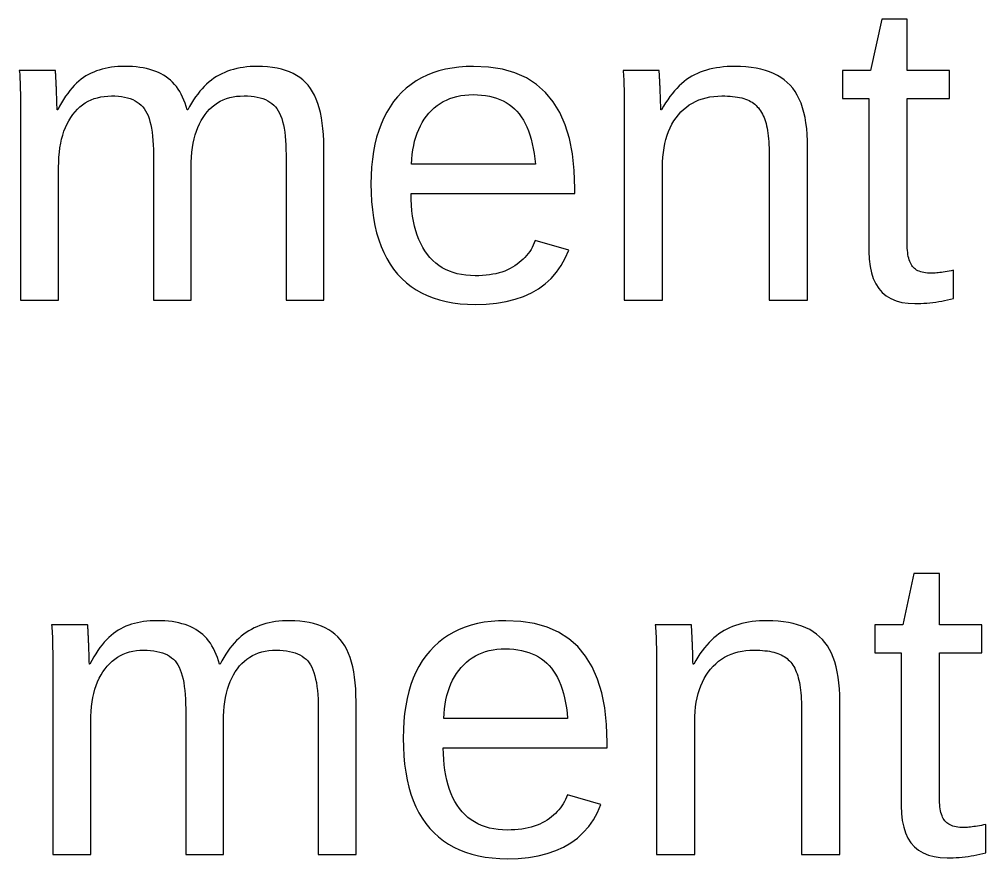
# Model space of a CAD drawing. Extents: x -27 to 133, y -77 to 15.
# Drawn here: x 88.16 to 93.25, y -29.76 to -25.34 of the extents above; entities that cross this region are included whole.
import ezdxf

# ---------------------------------------------------------------- set-up
doc = ezdxf.new("R2010")
doc.units = 0
doc.layers.get('0').update_dxf_attribs({"linetype": 'CONTINUOUS'})

msp = doc.modelspace()

# ---------------------------------------------------------------- linework, layer by layer
for points in [[(92.8961, -26.8367), (92.912, -26.8362), (92.9279, -26.8354), (92.9437, -26.8343), (92.9595, -26.8329), (92.9752, -26.8311), (92.9908, -26.829), (93.0065, -26.8267), (93.022, -26.824), (93.0375, -26.8209), (93.053, -26.8176), (93.0684, -26.8139), (93.0837, -26.81), (93.0837, -26.6612), (93.0722, -26.6635), (93.0612, -26.6656), (93.0505, -26.6676), (93.0403, -26.6693), (93.0305, -26.6709), (93.0211, -26.6723), (93.0122, -26.6735), (93.0036, -26.6745), (92.9955, -26.6753), (92.9879, -26.676), (92.9806, -26.6765), (92.9738, -26.6767), (92.9674, -26.6768), (92.9568, -26.6766), (92.9467, -26.676), (92.9371, -26.675), (92.9279, -26.6735), (92.9193, -26.6716), (92.9112, -26.6693), (92.9036, -26.6666), (92.8965, -26.6635), (92.8899, -26.6599), (92.8837, -26.656), (92.8781, -26.6516), (92.873, -26.6468), (92.8683, -26.6416), (92.8641, -26.6359), (92.8602, -26.6295), (92.8567, -26.6225), (92.8535, -26.615), (92.8506, -26.6068), (92.8481, -26.598), (92.8459, -26.5885), (92.844, -26.5785), (92.8425, -26.5678), (92.8413, -26.5566), (92.8405, -26.5447), (92.84, -26.5322), (92.8398, -26.5191), (92.8398, -25.7548), (93.0636, -25.7548), (93.0636, -25.6083), (92.8398, -25.6083), (92.8398, -25.3375), (92.7055, -25.3375), (92.6462, -25.6083), (92.4985, -25.6083), (92.4985, -25.7548), (92.6384, -25.7548), (92.6384, -26.5627), (92.6398, -26.6033), (92.6441, -26.6406), (92.6513, -26.6746), (92.6613, -26.7054), (92.6741, -26.733), (92.6899, -26.7573), (92.7085, -26.7784), (92.7299, -26.7963), (92.7542, -26.8109), (92.7814, -26.8222), (92.8114, -26.8303), (92.8443, -26.8352), (92.8801, -26.8368)], [(88.365, -26.1174), (88.3655, -26.0903), (88.3668, -26.0642), (88.369, -26.039), (88.3721, -26.0148), (88.3761, -25.9916), (88.381, -25.9693), (88.3867, -25.9479), (88.3934, -25.9276), (88.4009, -25.9081), (88.4094, -25.8896), (88.4187, -25.8721), (88.4289, -25.8555), (88.44, -25.8399), (88.4518, -25.8253), (88.4643, -25.8119), (88.4774, -25.7997), (88.4912, -25.7886), (88.5056, -25.7787), (88.5206, -25.77), (88.5363, -25.7624), (88.5526, -25.756), (88.5695, -25.7508), (88.5871, -25.7467), (88.6053, -25.7438), (88.6241, -25.742), (88.6436, -25.7414), (88.6624, -25.7418), (88.6803, -25.743), (88.6973, -25.745), (88.7134, -25.7478), (88.7286, -25.7514), (88.7428, -25.7557), (88.7562, -25.7609), (88.7686, -25.7669), (88.7801, -25.7736), (88.7907, -25.7812), (88.8004, -25.7895), (88.8092, -25.7986), (88.817, -25.8086), (88.8242, -25.8195), (88.8307, -25.8318), (88.8367, -25.8453), (88.8421, -25.8602), (88.8469, -25.8763), (88.8512, -25.8936), (88.8549, -25.9123), (88.858, -25.9323), (88.8606, -25.9535), (88.8626, -25.9761), (88.864, -25.9999), (88.8649, -26.025), (88.8652, -26.0514), (88.8652, -26.8189), (89.0643, -26.8189), (89.0643, -26.1174), (89.0648, -26.0902), (89.0661, -26.0639), (89.0682, -26.0386), (89.0713, -26.0143), (89.0752, -25.991), (89.0799, -25.9686), (89.0856, -25.9472), (89.0921, -25.9268), (89.0995, -25.9074), (89.1077, -25.8889), (89.1168, -25.8714), (89.1268, -25.8549), (89.1376, -25.8393), (89.1492, -25.8249), (89.1616, -25.8115), (89.1746, -25.7994), (89.1883, -25.7884), (89.2027, -25.7785), (89.2178, -25.7698), (89.2336, -25.7623), (89.2501, -25.7559), (89.2672, -25.7507), (89.2851, -25.7466), (89.3037, -25.7437), (89.323, -25.742), (89.3429, -25.7414), (89.3618, -25.7418), (89.3797, -25.743), (89.3967, -25.745), (89.4127, -25.7478), (89.4279, -25.7514), (89.4422, -25.7557), (89.4555, -25.7609), (89.4679, -25.7669), (89.4794, -25.7736), (89.49, -25.7812), (89.4997, -25.7895), (89.5085, -25.7986), (89.5164, -25.8086), (89.5235, -25.8195), (89.53, -25.8318), (89.536, -25.8453), (89.5414, -25.8602), (89.5463, -25.8763), (89.5505, -25.8936), (89.5542, -25.9123), (89.5574, -25.9323), (89.5599, -25.9535), (89.5619, -25.9761), (89.5633, -25.9999), (89.5642, -26.025), (89.5645, -26.0514), (89.5645, -26.8189), (89.7636, -26.8189), (89.7636, -26.0122), (89.7631, -25.978), (89.7617, -25.9453), (89.7592, -25.9142), (89.7557, -25.8845), (89.7513, -25.8563), (89.7459, -25.8297), (89.7395, -25.8046), (89.7321, -25.7809), (89.7237, -25.7588), (89.7143, -25.7382), (89.704, -25.7191), (89.6926, -25.7016), (89.6803, -25.6855), (89.6669, -25.6707), (89.6523, -25.6572), (89.6365, -25.6448), (89.6195, -25.6336), (89.6013, -25.6236), (89.582, -25.6148), (89.5615, -25.6071), (89.5398, -25.6006), (89.5169, -25.5953), (89.4928, -25.5912), (89.4675, -25.5883), (89.4411, -25.5865), (89.4134, -25.5859), (89.3942, -25.5862), (89.3754, -25.5872), (89.3571, -25.5888), (89.3392, -25.591), (89.3217, -25.5938), (89.3047, -25.5973), (89.2881, -25.6015), (89.272, -25.6062), (89.2563, -25.6116), (89.2411, -25.6177), (89.2263, -25.6244), (89.2119, -25.6317), (89.198, -25.6396), (89.1845, -25.6483), (89.1713, -25.6577), (89.1584, -25.668), (89.1458, -25.6791), (89.1335, -25.691), (89.1215, -25.7037), (89.1099, -25.7172), (89.0985, -25.7316), (89.0875, -25.7467), (89.0767, -25.7626), (89.0663, -25.7794), (89.0562, -25.7969), (89.0464, -25.8153), (89.0431, -25.8153), (89.038, -25.7972), (89.0323, -25.78), (89.026, -25.7635), (89.0192, -25.7477), (89.0118, -25.7328), (89.0038, -25.7186), (88.9952, -25.7052), (88.9861, -25.6925), (88.9764, -25.6806), (88.9661, -25.6695), (88.9552, -25.6591), (88.9437, -25.6495), (88.9317, -25.6407), (88.9191, -25.6326), (88.9057, -25.6252), (88.8917, -25.6183), (88.877, -25.6122), (88.8617, -25.6067), (88.8456, -25.6018), (88.8289, -25.5976), (88.8114, -25.594), (88.7933, -25.5911), (88.7746, -25.5888), (88.7551, -25.5872), (88.7349, -25.5862), (88.7141, -25.5859), (88.6957, -25.5862), (88.6778, -25.5871), (88.6603, -25.5886), (88.6432, -25.5907), (88.6266, -25.5933), (88.6104, -25.5966), (88.5947, -25.6005), (88.5794, -25.605), (88.5645, -25.61), (88.5501, -25.6157), (88.5361, -25.622), (88.5225, -25.6288), (88.5094, -25.6363), (88.4966, -25.6445), (88.484, -25.6536), (88.4716, -25.6637), (88.4595, -25.6747), (88.4476, -25.6866), (88.4359, -25.6994), (88.4245, -25.7132), (88.4133, -25.7279), (88.4023, -25.7435), (88.3915, -25.7601), (88.381, -25.7775), (88.3706, -25.7959), (88.3605, -25.8153), (88.3572, -25.8153), (88.3568, -25.802), (88.3565, -25.7894), (88.3562, -25.7775), (88.3559, -25.7662), (88.3555, -25.7556), (88.3552, -25.7457), (88.3549, -25.7365), (88.3546, -25.7279), (88.3544, -25.72), (88.3541, -25.7127), (88.3538, -25.7061), (88.3535, -25.7002), (88.3533, -25.695), (88.353, -25.6901), (88.3528, -25.6854), (88.3525, -25.6807), (88.3523, -25.6761), (88.3521, -25.6715), (88.3518, -25.6671), (88.3516, -25.6628), (88.3514, -25.6585), (88.3512, -25.6543), (88.351, -25.6502), (88.3508, -25.6462), (88.3506, -25.6423), (88.3505, -25.6385), (88.3503, -25.6348), (88.3501, -25.6314), (88.3499, -25.6281), (88.3498, -25.6251), (88.3496, -25.6224), (88.3494, -25.6198), (88.3493, -25.6175), (88.3491, -25.6154), (88.3489, -25.6135), (88.3487, -25.6119), (88.3486, -25.6104), (88.3484, -25.6092), (88.3482, -25.6083), (88.158, -25.6083), (88.159, -25.6165), (88.1599, -25.6266), (88.1608, -25.6387), (88.1615, -25.6528), (88.1622, -25.6688), (88.1628, -25.6867), (88.1633, -25.7066), (88.1637, -25.7284), (88.1641, -25.7522), (88.1644, -25.7779), (88.1646, -25.8056), (88.1647, -25.8352), (88.1647, -25.8667), (88.1647, -26.8189), (88.365, -26.8189)], [(90.6191, -26.8396), (90.6734, -26.8345), (90.7245, -26.826), (90.7723, -26.8142), (90.8168, -26.7989), (90.858, -26.7803), (90.8959, -26.7583), (90.9306, -26.7328), (90.962, -26.704), (90.9902, -26.6718), (91.0151, -26.6362), (91.0367, -26.5972), (91.055, -26.5549), (90.8782, -26.5045), (90.8736, -26.5167), (90.8684, -26.5286), (90.8626, -26.5402), (90.8562, -26.5514), (90.8492, -26.5623), (90.8415, -26.5729), (90.8333, -26.5832), (90.8245, -26.5931), (90.8151, -26.6027), (90.805, -26.6119), (90.7944, -26.6208), (90.7832, -26.6294), (90.7713, -26.6377), (90.7589, -26.6455), (90.7458, -26.6526), (90.7322, -26.6591), (90.7179, -26.6651), (90.703, -26.6703), (90.6875, -26.675), (90.6713, -26.6791), (90.6546, -26.6825), (90.6372, -26.6853), (90.6192, -26.6875), (90.6006, -26.689), (90.5814, -26.6899), (90.5616, -26.6903), (90.5366, -26.6896), (90.5125, -26.6876), (90.4894, -26.6842), (90.4672, -26.6796), (90.4459, -26.6735), (90.4256, -26.6662), (90.4062, -26.6575), (90.3878, -26.6475), (90.3703, -26.6361), (90.3538, -26.6234), (90.3382, -26.6093), (90.3235, -26.594), (90.3098, -26.5773), (90.297, -26.5593), (90.2853, -26.5402), (90.2746, -26.52), (90.2649, -26.4987), (90.2563, -26.4762), (90.2486, -26.4527), (90.242, -26.428), (90.2364, -26.4021), (90.2318, -26.3752), (90.2282, -26.3471), (90.2257, -26.3179), (90.2241, -26.2876), (90.2236, -26.2561), (91.0874, -26.2561), (91.0874, -26.2293), (91.0843, -26.1341), (91.0748, -26.0465), (91.059, -25.9666), (91.0369, -25.8943), (91.0085, -25.8295), (90.9738, -25.7724), (90.9327, -25.7229), (90.8853, -25.6811), (90.8316, -25.6468), (90.7716, -25.6202), (90.7053, -25.6011), (90.6327, -25.5897), (90.5537, -25.5859), (90.5143, -25.5868), (90.4764, -25.5897), (90.4398, -25.5944), (90.4047, -25.601), (90.371, -25.6096), (90.3387, -25.62), (90.3078, -25.6323), (90.2784, -25.6465), (90.2504, -25.6626), (90.2238, -25.6806), (90.1986, -25.7005), (90.1749, -25.7222), (90.1526, -25.7459), (90.1318, -25.7713), (90.1127, -25.7984), (90.0953, -25.8272), (90.0795, -25.8576), (90.0654, -25.8897), (90.0529, -25.9234), (90.0421, -25.9588), (90.0329, -25.9958), (90.0255, -26.0345), (90.0197, -26.0748), (90.0155, -26.1168), (90.013, -26.1605), (90.0122, -26.2058), (90.013, -26.2534), (90.0155, -26.2992), (90.0197, -26.3431), (90.0255, -26.3852), (90.0329, -26.4255), (90.0421, -26.4639), (90.0529, -26.5005), (90.0654, -26.5352), (90.0795, -26.5681), (90.0953, -26.5992), (90.1127, -26.6284), (90.1318, -26.6558), (90.1526, -26.6813), (90.175, -26.705), (90.1988, -26.7267), (90.2242, -26.7466), (90.2511, -26.7646), (90.2796, -26.7807), (90.3095, -26.7949), (90.341, -26.8072), (90.3739, -26.8176), (90.4084, -26.8262), (90.4444, -26.8328), (90.482, -26.8375), (90.521, -26.8404), (90.5616, -26.8413)], [(91.5496, -26.1174), (91.5501, -26.0906), (91.5516, -26.0648), (91.5541, -26.0399), (91.5576, -26.0159), (91.562, -25.9928), (91.5675, -25.9706), (91.574, -25.9494), (91.5814, -25.929), (91.5899, -25.9096), (91.5993, -25.8911), (91.6097, -25.8735), (91.6211, -25.8568), (91.6335, -25.841), (91.6468, -25.8263), (91.6608, -25.8127), (91.6756, -25.8004), (91.691, -25.7892), (91.7072, -25.7791), (91.7241, -25.7703), (91.7418, -25.7626), (91.7601, -25.7562), (91.7792, -25.7509), (91.7991, -25.7467), (91.8196, -25.7438), (91.8409, -25.742), (91.8629, -25.7414), (91.8779, -25.7416), (91.8924, -25.7421), (91.9063, -25.743), (91.9196, -25.7442), (91.9324, -25.7457), (91.9446, -25.7476), (91.9562, -25.7499), (91.9673, -25.7524), (91.9777, -25.7554), (91.9876, -25.7586), (91.997, -25.7623), (92.0058, -25.7662), (92.014, -25.7705), (92.0217, -25.7752), (92.0291, -25.7803), (92.0362, -25.7859), (92.043, -25.7919), (92.0494, -25.7984), (92.0555, -25.8052), (92.0613, -25.8126), (92.0667, -25.8203), (92.0718, -25.8285), (92.0766, -25.8371), (92.081, -25.8462), (92.0852, -25.8557), (92.0889, -25.8656), (92.0924, -25.8761), (92.0956, -25.8872), (92.0985, -25.899), (92.1012, -25.9113), (92.1035, -25.9244), (92.1056, -25.938), (92.1074, -25.9523), (92.109, -25.9672), (92.1102, -25.9828), (92.1112, -25.999), (92.1119, -26.0158), (92.1123, -26.0333), (92.1124, -26.0514), (92.1124, -26.8189), (92.3149, -26.8189), (92.3149, -26.0122), (92.3144, -25.9778), (92.3128, -25.945), (92.31, -25.9137), (92.3062, -25.884), (92.3013, -25.8557), (92.2953, -25.829), (92.2882, -25.8038), (92.28, -25.7802), (92.2707, -25.7581), (92.2603, -25.7375), (92.2489, -25.7184), (92.2363, -25.7009), (92.2226, -25.6849), (92.2078, -25.6703), (92.1917, -25.6568), (92.1743, -25.6445), (92.1557, -25.6334), (92.1358, -25.6234), (92.1147, -25.6146), (92.0922, -25.607), (92.0686, -25.6005), (92.0436, -25.5953), (92.0174, -25.5912), (91.9899, -25.5882), (91.9612, -25.5865), (91.9312, -25.5859), (91.9106, -25.5862), (91.8906, -25.5871), (91.871, -25.5887), (91.852, -25.5908), (91.8336, -25.5936), (91.8156, -25.597), (91.7982, -25.601), (91.7813, -25.6056), (91.7649, -25.6108), (91.749, -25.6167), (91.7337, -25.6231), (91.7189, -25.6302), (91.7046, -25.6379), (91.6907, -25.6464), (91.677, -25.6557), (91.6637, -25.6658), (91.6505, -25.6769), (91.6377, -25.6888), (91.6251, -25.7016), (91.6127, -25.7152), (91.6006, -25.7297), (91.5888, -25.7451), (91.5772, -25.7613), (91.5659, -25.7784), (91.5548, -25.7964), (91.544, -25.8153), (91.5407, -25.8153), (91.5403, -25.802), (91.54, -25.7894), (91.5397, -25.7775), (91.5394, -25.7662), (91.539, -25.7556), (91.5387, -25.7457), (91.5384, -25.7365), (91.5381, -25.7279), (91.5378, -25.72), (91.5376, -25.7127), (91.5373, -25.7061), (91.537, -25.7002), (91.5368, -25.695), (91.5365, -25.6901), (91.5363, -25.6854), (91.536, -25.6807), (91.5358, -25.6761), (91.5355, -25.6715), (91.5353, -25.6671), (91.5351, -25.6628), (91.5349, -25.6585), (91.5347, -25.6543), (91.5345, -25.6502), (91.5343, -25.6462), (91.5341, -25.6423), (91.534, -25.6385), (91.5338, -25.6348), (91.5336, -25.6314), (91.5334, -25.6281), (91.5333, -25.6251), (91.5331, -25.6224), (91.5329, -25.6198), (91.5328, -25.6175), (91.5326, -25.6154), (91.5324, -25.6135), (91.5322, -25.6119), (91.5321, -25.6104), (91.5319, -25.6092), (91.5317, -25.6083), (91.3415, -25.6083), (91.3425, -25.6165), (91.3434, -25.6266), (91.3442, -25.6387), (91.345, -25.6528), (91.3457, -25.6688), (91.3463, -25.6867), (91.3468, -25.7066), (91.3472, -25.7284), (91.3476, -25.7522), (91.3479, -25.7779), (91.3481, -25.8056), (91.3482, -25.8352), (91.3482, -25.8667), (91.3482, -26.8189), (91.5496, -26.8189)], [(90.2274, -26.0758), (90.2298, -26.0508), (90.2332, -26.0266), (90.2375, -26.0033), (90.2427, -25.9809), (90.2489, -25.9593), (90.256, -25.9386), (90.264, -25.9188), (90.273, -25.8998), (90.2829, -25.8817), (90.2937, -25.8645), (90.3055, -25.8481), (90.3182, -25.8326), (90.3317, -25.8181), (90.346, -25.8048), (90.3609, -25.7926), (90.3766, -25.7816), (90.3931, -25.7718), (90.4102, -25.7631), (90.4281, -25.7556), (90.4466, -25.7492), (90.4659, -25.744), (90.486, -25.7399), (90.5067, -25.737), (90.5282, -25.7353), (90.5504, -25.7347), (90.5732, -25.7352), (90.5952, -25.7368), (90.6163, -25.7394), (90.6366, -25.743), (90.6561, -25.7477), (90.6748, -25.7534), (90.6926, -25.7602), (90.7096, -25.768), (90.7257, -25.7768), (90.741, -25.7867), (90.7555, -25.7976), (90.7692, -25.8095), (90.782, -25.8225), (90.794, -25.8367), (90.8052, -25.852), (90.8158, -25.8686), (90.8255, -25.8864), (90.8345, -25.9054), (90.8428, -25.9257), (90.8502, -25.9471), (90.857, -25.9698), (90.863, -25.9938), (90.8682, -26.0189), (90.8726, -26.0453), (90.8764, -26.0729), (90.8793, -26.1017), (90.2259, -26.1017)], [(93.0661, -29.7602), (93.0821, -29.7597), (93.0979, -29.7589), (93.1138, -29.7578), (93.1295, -29.7563), (93.1453, -29.7546), (93.1609, -29.7525), (93.1765, -29.7501), (93.1921, -29.7474), (93.2076, -29.7444), (93.2231, -29.7411), (93.2385, -29.7374), (93.2538, -29.7335), (93.2538, -29.5846), (93.2423, -29.587), (93.2312, -29.5891), (93.2206, -29.591), (93.2104, -29.5928), (93.2006, -29.5944), (93.1912, -29.5958), (93.1822, -29.597), (93.1737, -29.598), (93.1656, -29.5988), (93.1579, -29.5995), (93.1507, -29.5999), (93.1438, -29.6002), (93.1374, -29.6003), (93.1268, -29.6001), (93.1167, -29.5995), (93.1071, -29.5984), (93.098, -29.597), (93.0894, -29.5951), (93.0813, -29.5928), (93.0737, -29.5901), (93.0666, -29.587), (93.0599, -29.5834), (93.0538, -29.5795), (93.0482, -29.5751), (93.043, -29.5703), (93.0384, -29.5651), (93.0342, -29.5593), (93.0303, -29.553), (93.0268, -29.546), (93.0236, -29.5385), (93.0207, -29.5303), (93.0182, -29.5215), (93.016, -29.512), (93.0141, -29.502), (93.0126, -29.4913), (93.0114, -29.4801), (93.0106, -29.4682), (93.01, -29.4557), (93.0099, -29.4425), (93.0099, -28.6783), (93.2337, -28.6783), (93.2337, -28.5318), (93.0099, -28.5318), (93.0099, -28.261), (92.8756, -28.261), (92.8163, -28.5318), (92.6686, -28.5318), (92.6686, -28.6783), (92.8085, -28.6783), (92.8085, -29.4862), (92.8099, -29.5267), (92.8142, -29.564), (92.8214, -29.5981), (92.8314, -29.6289), (92.8442, -29.6565), (92.86, -29.6808), (92.8786, -29.7019), (92.9, -29.7198), (92.9243, -29.7344), (92.9515, -29.7457), (92.9815, -29.7538), (93.0144, -29.7587), (93.0502, -29.7603)], [(88.5351, -29.0409), (88.5355, -29.0138), (88.5369, -28.9877), (88.5391, -28.9625), (88.5422, -28.9383), (88.5462, -28.9151), (88.5511, -28.8928), (88.5568, -28.8714), (88.5635, -28.851), (88.571, -28.8316), (88.5795, -28.8131), (88.5888, -28.7956), (88.599, -28.779), (88.6101, -28.7634), (88.6219, -28.7488), (88.6344, -28.7354), (88.6475, -28.7232), (88.6613, -28.7121), (88.6757, -28.7022), (88.6907, -28.6935), (88.7064, -28.6859), (88.7227, -28.6795), (88.7396, -28.6742), (88.7572, -28.6702), (88.7754, -28.6672), (88.7942, -28.6655), (88.8137, -28.6649), (88.8325, -28.6653), (88.8504, -28.6665), (88.8674, -28.6685), (88.8835, -28.6713), (88.8987, -28.6748), (88.9129, -28.6792), (88.9263, -28.6844), (88.9387, -28.6903), (88.9502, -28.6971), (88.9608, -28.7046), (88.9705, -28.713), (88.9793, -28.7221), (88.9871, -28.7321), (88.9942, -28.743), (89.0008, -28.7553), (89.0068, -28.7688), (89.0122, -28.7836), (89.017, -28.7997), (89.0213, -28.8171), (89.025, -28.8358), (89.0281, -28.8558), (89.0307, -28.877), (89.0327, -28.8996), (89.0341, -28.9234), (89.035, -28.9485), (89.0352, -28.9749), (89.0352, -29.7424), (89.2344, -29.7424), (89.2344, -29.0409), (89.2348, -29.0136), (89.2361, -28.9874), (89.2383, -28.9621), (89.2414, -28.9378), (89.2453, -28.9145), (89.25, -28.8921), (89.2557, -28.8707), (89.2622, -28.8503), (89.2695, -28.8309), (89.2778, -28.8124), (89.2869, -28.7949), (89.2969, -28.7784), (89.3077, -28.7628), (89.3193, -28.7483), (89.3316, -28.735), (89.3446, -28.7229), (89.3584, -28.7118), (89.3728, -28.702), (89.3879, -28.6933), (89.4037, -28.6858), (89.4201, -28.6794), (89.4373, -28.6742), (89.4552, -28.6701), (89.4738, -28.6672), (89.4931, -28.6655), (89.513, -28.6649), (89.5318, -28.6653), (89.5497, -28.6665), (89.5667, -28.6685), (89.5828, -28.6713), (89.598, -28.6748), (89.6122, -28.6792), (89.6256, -28.6844), (89.638, -28.6903), (89.6495, -28.6971), (89.6601, -28.7046), (89.6698, -28.713), (89.6786, -28.7221), (89.6864, -28.7321), (89.6936, -28.743), (89.7001, -28.7553), (89.7061, -28.7688), (89.7115, -28.7836), (89.7163, -28.7997), (89.7206, -28.8171), (89.7243, -28.8358), (89.7274, -28.8558), (89.73, -28.877), (89.732, -28.8996), (89.7334, -28.9234), (89.7343, -28.9485), (89.7346, -28.9749), (89.7346, -29.7424), (89.9337, -29.7424), (89.9337, -28.9357), (89.9332, -28.9015), (89.9317, -28.8688), (89.9293, -28.8376), (89.9258, -28.808), (89.9214, -28.7798), (89.916, -28.7532), (89.9095, -28.7281), (89.9022, -28.7044), (89.8938, -28.6823), (89.8844, -28.6617), (89.874, -28.6426), (89.8627, -28.625), (89.8504, -28.609), (89.8369, -28.5942), (89.8223, -28.5807), (89.8066, -28.5683), (89.7896, -28.5571), (89.7714, -28.5471), (89.7521, -28.5383), (89.7316, -28.5306), (89.7098, -28.5241), (89.6869, -28.5188), (89.6629, -28.5147), (89.6376, -28.5117), (89.6111, -28.51), (89.5835, -28.5094), (89.5643, -28.5097), (89.5455, -28.5107), (89.5271, -28.5122), (89.5092, -28.5145), (89.4918, -28.5173), (89.4748, -28.5208), (89.4582, -28.525), (89.4421, -28.5297), (89.4264, -28.5351), (89.4112, -28.5412), (89.3964, -28.5478), (89.382, -28.5552), (89.3681, -28.5631), (89.3546, -28.5718), (89.3414, -28.5812), (89.3285, -28.5915), (89.3159, -28.6026), (89.3036, -28.6145), (89.2916, -28.6272), (89.2799, -28.6407), (89.2686, -28.655), (89.2576, -28.6702), (89.2468, -28.6861), (89.2364, -28.7028), (89.2263, -28.7204), (89.2165, -28.7388), (89.2131, -28.7388), (89.208, -28.7207), (89.2024, -28.7035), (89.1961, -28.687), (89.1893, -28.6712), (89.1818, -28.6563), (89.1739, -28.6421), (89.1653, -28.6286), (89.1561, -28.616), (89.1464, -28.6041), (89.1361, -28.593), (89.1253, -28.5826), (89.1138, -28.573), (89.1018, -28.5642), (89.0892, -28.5561), (89.0758, -28.5486), (89.0618, -28.5418), (89.0471, -28.5357), (89.0317, -28.5302), (89.0157, -28.5253), (88.9989, -28.5211), (88.9815, -28.5175), (88.9634, -28.5146), (88.9446, -28.5123), (88.9252, -28.5107), (88.905, -28.5097), (88.8842, -28.5094), (88.8658, -28.5097), (88.8479, -28.5106), (88.8304, -28.5121), (88.8133, -28.5142), (88.7967, -28.5168), (88.7805, -28.5201), (88.7648, -28.524), (88.7495, -28.5285), (88.7346, -28.5335), (88.7201, -28.5392), (88.7061, -28.5454), (88.6926, -28.5523), (88.6794, -28.5597), (88.6666, -28.568), (88.6541, -28.5771), (88.6417, -28.5872), (88.6296, -28.5981), (88.6177, -28.6101), (88.606, -28.6229), (88.5946, -28.6367), (88.5834, -28.6514), (88.5724, -28.667), (88.5616, -28.6835), (88.551, -28.701), (88.5407, -28.7194), (88.5306, -28.7388), (88.5273, -28.7388), (88.5269, -28.7255), (88.5266, -28.7129), (88.5263, -28.701), (88.5259, -28.6897), (88.5256, -28.6791), (88.5253, -28.6692), (88.525, -28.6599), (88.5247, -28.6514), (88.5244, -28.6435), (88.5242, -28.6362), (88.5239, -28.6296), (88.5236, -28.6237), (88.5233, -28.6185), (88.5231, -28.6136), (88.5228, -28.6088), (88.5226, -28.6042), (88.5224, -28.5995), (88.5221, -28.595), (88.5219, -28.5906), (88.5217, -28.5862), (88.5215, -28.582), (88.5213, -28.5778), (88.5211, -28.5737), (88.5209, -28.5697), (88.5207, -28.5658), (88.5205, -28.562), (88.5204, -28.5583), (88.5202, -28.5548), (88.52, -28.5516), (88.5199, -28.5486), (88.5197, -28.5459), (88.5195, -28.5433), (88.5193, -28.541), (88.5192, -28.5389), (88.519, -28.537), (88.5188, -28.5354), (88.5187, -28.5339), (88.5185, -28.5327), (88.5183, -28.5318), (88.3281, -28.5318), (88.3291, -28.54), (88.33, -28.5501), (88.3308, -28.5622), (88.3316, -28.5763), (88.3323, -28.5922), (88.3329, -28.6102), (88.3334, -28.6301), (88.3338, -28.6519), (88.3342, -28.6757), (88.3344, -28.7014), (88.3346, -28.7291), (88.3348, -28.7587), (88.3348, -28.7902), (88.3348, -29.7424), (88.5351, -29.7424)], [(90.7892, -29.7631), (90.8435, -29.758), (90.8946, -29.7495), (90.9423, -29.7377), (90.9868, -29.7224), (91.0281, -29.7038), (91.066, -29.6817), (91.1007, -29.6563), (91.1321, -29.6275), (91.1603, -29.5953), (91.1851, -29.5597), (91.2067, -29.5207), (91.2251, -29.4783), (91.0483, -29.428), (91.0437, -29.4402), (91.0385, -29.4521), (91.0327, -29.4637), (91.0263, -29.4749), (91.0192, -29.4858), (91.0116, -29.4964), (91.0034, -29.5067), (90.9946, -29.5166), (90.9851, -29.5261), (90.9751, -29.5354), (90.9645, -29.5443), (90.9533, -29.5529), (90.9414, -29.5612), (90.929, -29.5689), (90.9159, -29.5761), (90.9022, -29.5826), (90.888, -29.5885), (90.8731, -29.5938), (90.8575, -29.5985), (90.8414, -29.6025), (90.8246, -29.606), (90.8073, -29.6088), (90.7893, -29.6109), (90.7707, -29.6125), (90.7515, -29.6134), (90.7316, -29.6137), (90.7066, -29.6131), (90.6826, -29.6111), (90.6594, -29.6077), (90.6372, -29.603), (90.616, -29.597), (90.5957, -29.5897), (90.5763, -29.581), (90.5579, -29.571), (90.5404, -29.5596), (90.5239, -29.5469), (90.5083, -29.5328), (90.4936, -29.5175), (90.4799, -29.5007), (90.4671, -29.4828), (90.4554, -29.4637), (90.4447, -29.4435), (90.435, -29.4222), (90.4263, -29.3997), (90.4187, -29.3762), (90.4121, -29.3515), (90.4065, -29.3256), (90.4019, -29.2987), (90.3983, -29.2706), (90.3958, -29.2414), (90.3942, -29.2111), (90.3937, -29.1796), (91.2575, -29.1796), (91.2575, -29.1528), (91.2544, -29.0576), (91.2449, -28.97), (91.2291, -28.8901), (91.207, -28.8177), (91.1786, -28.753), (91.1438, -28.6959), (91.1028, -28.6464), (91.0554, -28.6046), (91.0017, -28.5703), (90.9417, -28.5436), (90.8754, -28.5246), (90.8028, -28.5132), (90.7238, -28.5094), (90.6844, -28.5103), (90.6464, -28.5132), (90.6099, -28.5179), (90.5748, -28.5245), (90.5411, -28.5331), (90.5088, -28.5435), (90.4779, -28.5558), (90.4485, -28.57), (90.4205, -28.5861), (90.3939, -28.6041), (90.3687, -28.6239), (90.345, -28.6457), (90.3227, -28.6694), (90.3019, -28.6948), (90.2828, -28.7219), (90.2653, -28.7507), (90.2496, -28.7811), (90.2354, -28.8132), (90.223, -28.8469), (90.2122, -28.8823), (90.203, -28.9193), (90.1956, -28.958), (90.1897, -28.9983), (90.1856, -29.0403), (90.1831, -29.084), (90.1823, -29.1293), (90.1831, -29.1769), (90.1856, -29.2227), (90.1897, -29.2666), (90.1956, -29.3087), (90.203, -29.349), (90.2122, -29.3874), (90.223, -29.424), (90.2354, -29.4587), (90.2496, -29.4916), (90.2653, -29.5227), (90.2828, -29.5519), (90.3019, -29.5793), (90.3227, -29.6048), (90.345, -29.6285), (90.3689, -29.6502), (90.3943, -29.6701), (90.4212, -29.6881), (90.4496, -29.7042), (90.4796, -29.7184), (90.511, -29.7307), (90.544, -29.7411), (90.5785, -29.7496), (90.6145, -29.7563), (90.652, -29.761), (90.6911, -29.7638), (90.7316, -29.7648)], [(91.7197, -29.0409), (91.7202, -29.0141), (91.7217, -28.9883), (91.7242, -28.9634), (91.7277, -28.9394), (91.7321, -28.9163), (91.7376, -28.8941), (91.744, -28.8729), (91.7515, -28.8525), (91.7599, -28.8331), (91.7694, -28.8146), (91.7798, -28.797), (91.7912, -28.7803), (91.8036, -28.7645), (91.8169, -28.7498), (91.8309, -28.7362), (91.8456, -28.7238), (91.8611, -28.7126), (91.8773, -28.7026), (91.8942, -28.6938), (91.9118, -28.6861), (91.9302, -28.6796), (91.9493, -28.6743), (91.9691, -28.6702), (91.9897, -28.6673), (92.011, -28.6655), (92.033, -28.6649), (92.048, -28.6651), (92.0625, -28.6656), (92.0764, -28.6665), (92.0897, -28.6677), (92.1025, -28.6692), (92.1147, -28.6711), (92.1263, -28.6734), (92.1373, -28.6759), (92.1478, -28.6789), (92.1577, -28.6821), (92.1671, -28.6857), (92.1758, -28.6897), (92.184, -28.694), (92.1918, -28.6987), (92.1992, -28.7038), (92.2063, -28.7094), (92.2131, -28.7154), (92.2195, -28.7218), (92.2256, -28.7287), (92.2314, -28.736), (92.2368, -28.7438), (92.2419, -28.752), (92.2467, -28.7606), (92.2511, -28.7697), (92.2552, -28.7792), (92.259, -28.7891), (92.2625, -28.7996), (92.2657, -28.8107), (92.2686, -28.8224), (92.2712, -28.8348), (92.2736, -28.8478), (92.2757, -28.8615), (92.2775, -28.8758), (92.279, -28.8907), (92.2803, -28.9063), (92.2813, -28.9225), (92.282, -28.9393), (92.2824, -28.9568), (92.2825, -28.9749), (92.2825, -29.7424), (92.485, -29.7424), (92.485, -28.9357), (92.4845, -28.9013), (92.4828, -28.8685), (92.4801, -28.8372), (92.4763, -28.8074), (92.4714, -28.7792), (92.4654, -28.7525), (92.4583, -28.7273), (92.4501, -28.7037), (92.4408, -28.6816), (92.4304, -28.661), (92.4189, -28.6419), (92.4064, -28.6244), (92.3927, -28.6084), (92.3779, -28.5938), (92.3618, -28.5803), (92.3444, -28.568), (92.3258, -28.5568), (92.3059, -28.5469), (92.2848, -28.5381), (92.2623, -28.5305), (92.2386, -28.524), (92.2137, -28.5188), (92.1875, -28.5147), (92.16, -28.5117), (92.1313, -28.51), (92.1013, -28.5094), (92.0807, -28.5097), (92.0606, -28.5106), (92.0411, -28.5122), (92.0221, -28.5143), (92.0036, -28.5171), (91.9857, -28.5205), (91.9683, -28.5245), (91.9514, -28.5291), (91.935, -28.5343), (91.9191, -28.5402), (91.9038, -28.5466), (91.889, -28.5537), (91.8747, -28.5614), (91.8608, -28.5698), (91.8471, -28.5792), (91.8337, -28.5893), (91.8206, -28.6004), (91.8078, -28.6123), (91.7951, -28.625), (91.7828, -28.6387), (91.7707, -28.6532), (91.7589, -28.6686), (91.7473, -28.6848), (91.736, -28.7019), (91.7249, -28.7199), (91.7141, -28.7388), (91.7108, -28.7388), (91.7104, -28.7255), (91.7101, -28.7129), (91.7098, -28.701), (91.7094, -28.6897), (91.7091, -28.6791), (91.7088, -28.6692), (91.7085, -28.6599), (91.7082, -28.6514), (91.7079, -28.6435), (91.7076, -28.6362), (91.7074, -28.6296), (91.7071, -28.6237), (91.7068, -28.6185), (91.7066, -28.6136), (91.7063, -28.6088), (91.7061, -28.6042), (91.7059, -28.5995), (91.7056, -28.595), (91.7054, -28.5906), (91.7052, -28.5862), (91.705, -28.582), (91.7048, -28.5778), (91.7046, -28.5737), (91.7044, -28.5697), (91.7042, -28.5658), (91.704, -28.562), (91.7039, -28.5583), (91.7037, -28.5548), (91.7035, -28.5516), (91.7033, -28.5486), (91.7032, -28.5459), (91.703, -28.5433), (91.7028, -28.541), (91.7027, -28.5389), (91.7025, -28.537), (91.7023, -28.5354), (91.7021, -28.5339), (91.702, -28.5327), (91.7018, -28.5318), (91.5116, -28.5318), (91.5126, -28.54), (91.5135, -28.5501), (91.5143, -28.5622), (91.5151, -28.5763), (91.5158, -28.5922), (91.5164, -28.6102), (91.5169, -28.6301), (91.5173, -28.6519), (91.5177, -28.6757), (91.5179, -28.7014), (91.5181, -28.7291), (91.5183, -28.7587), (91.5183, -28.7902), (91.5183, -29.7424), (91.7197, -29.7424)], [(90.3975, -28.9993), (90.3999, -28.9743), (90.4033, -28.9501), (90.4076, -28.9268), (90.4128, -28.9044), (90.419, -28.8828), (90.4261, -28.8621), (90.4341, -28.8423), (90.4431, -28.8233), (90.453, -28.8052), (90.4638, -28.788), (90.4756, -28.7716), (90.4883, -28.7561), (90.5018, -28.7416), (90.516, -28.7283), (90.531, -28.7161), (90.5467, -28.7051), (90.5631, -28.6953), (90.5803, -28.6866), (90.5981, -28.6791), (90.6167, -28.6727), (90.636, -28.6675), (90.656, -28.6634), (90.6768, -28.6605), (90.6983, -28.6588), (90.7205, -28.6582), (90.7433, -28.6587), (90.7653, -28.6603), (90.7864, -28.6629), (90.8067, -28.6665), (90.8262, -28.6712), (90.8449, -28.6769), (90.8627, -28.6837), (90.8797, -28.6915), (90.8958, -28.7003), (90.9111, -28.7102), (90.9256, -28.7211), (90.9392, -28.733), (90.952, -28.746), (90.9641, -28.7602), (90.9753, -28.7755), (90.9858, -28.7921), (90.9956, -28.8099), (91.0046, -28.8289), (91.0128, -28.8492), (91.0203, -28.8706), (91.0271, -28.8933), (91.033, -28.9172), (91.0383, -28.9424), (91.0427, -28.9688), (91.0464, -28.9964), (91.0494, -29.0252), (90.396, -29.0252)]]:
    msp.add_lwpolyline(points, close=True)

doc.saveas('drawing.dxf')
